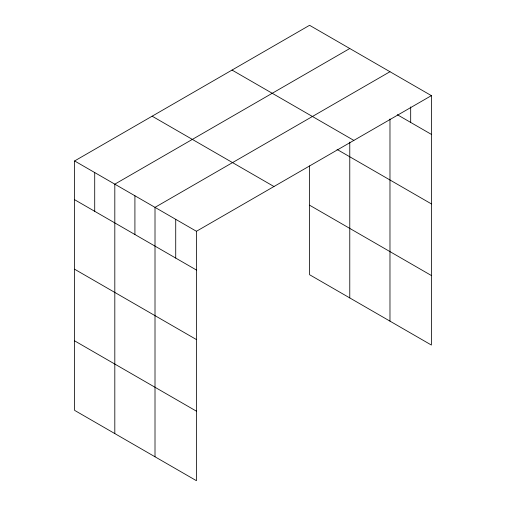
<?xml version="1.0" encoding="UTF-8"?>
<svg xmlns="http://www.w3.org/2000/svg" width="506" height="506" viewBox="0 0 506 506"><rect width="100%" height="100%" fill="white"/><g stroke="black" fill="none" stroke-linecap="round" stroke-linejoin="round"><path stroke-width="0.76" d="M74.61 160.952L196.429 231.286L196.429 480.7L74.61 410.366L74.61 160.952L309.571 25.3L431.39 95.634L431.39 345.048L309.571 274.714L309.571 165.917M349.772 48.513L114.811 184.165L114.811 433.579M389.974 71.719L155.007 207.371L155.007 456.785M196.429 231.286L431.39 95.634M397.324 114.71L431.39 134.381M232.033 70.068L353.852 140.396M337.04 149.428L431.39 203.899M309.571 205.196L431.39 275.523M152.148 116.19L273.967 186.524M74.61 199.706L196.429 270.033M74.61 269.224L196.429 339.558M74.61 340.848L196.429 411.182M410.682 106.924L410.682 122.427M389.974 118.967L389.974 321.133M349.772 142.104L349.772 297.92M175.721 219.332L175.721 258.079M134.912 195.771L134.912 234.518M94.711 172.559L94.711 211.306"/></g></svg>
